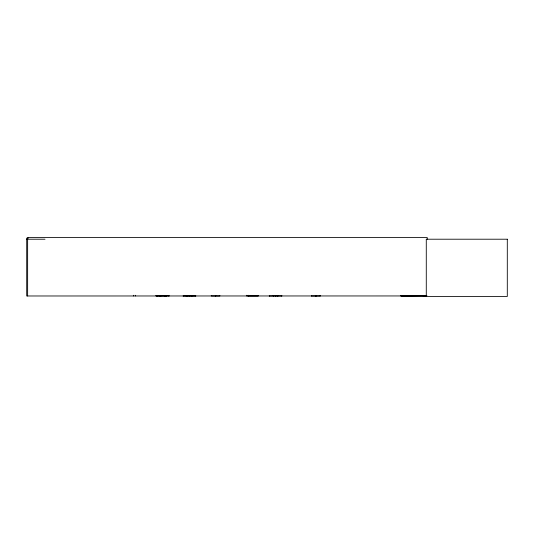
<?xml version="1.0" encoding="UTF-8"?>
<svg xmlns="http://www.w3.org/2000/svg" width="534" height="534" viewBox="0 0 534 534"><rect width="100%" height="100%" fill="white"/><g stroke="black" fill="none" stroke-linecap="round" stroke-linejoin="round"><path stroke-width="0.8" d="M311.536 295.983L311.536 295.509L311.596 295.983L320.18 295.963L320.18 295.509L320.12 295.963M269.223 295.983L281.965 295.923M426.793 295.602L401.047 295.602L400.961 295.969L426.699 295.949L26.7 295.983L26.7 238.137L28.369 238.137M401.214 295.983L401.294 295.602L401.134 295.976L426.806 295.776M402.002 295.969L402.089 295.602L402.436 295.963L402.102 295.776M403.617 295.976L403.537 295.602L403.444 295.969M403.878 295.963L403.784 295.602L403.704 295.983M404.485 295.969L404.578 295.602L404.926 295.936M423.175 295.969L423.282 295.776M423.349 295.976L423.529 295.776M424.323 295.776L424.57 295.776M425.765 295.776L426.099 295.936M183.055 295.983L195.865 295.936M424.216 295.969L424.31 295.602L424.376 295.963M157.076 295.923L157.13 295.549M26.7 239.212L45.016 239.212M156.055 295.609L166.748 295.609M184.557 295.609L195.25 295.609M247.629 295.609L258.316 295.609M156.035 295.749L166.768 295.749M184.537 295.749L195.27 295.749M247.609 295.749L258.336 295.749M156.048 295.949L169.245 295.923M247.616 295.949L258.329 295.949M164.779 295.923L164.726 295.549L164.679 295.983M275.37 295.923L275.33 295.549M401.047 295.602L401.208 295.969M427.22 239.212L427.22 237.537L27.641 237.537L27.641 295.983M316.028 295.389L316.028 295.983M315.981 295.389L315.981 295.983M281.672 295.509L281.672 295.983M277.954 295.389L277.954 295.983M277.727 295.389L277.727 295.983M275.924 295.509L275.924 295.983M275.29 295.509L275.29 295.983M273.481 295.389L273.481 295.983M273.261 295.389L273.261 295.983M248.156 295.269L248.156 295.983M246.488 295.269L246.488 295.983M219.861 295.509L219.861 295.983L211.27 295.963L211.27 295.509M215.723 295.389L215.709 295.983M215.422 295.389L215.409 295.983M195.537 295.509L195.537 295.983M191.933 295.389L191.933 295.983M191.719 295.389L191.719 295.983M189.463 295.509L189.463 295.983M187.207 295.389L187.207 295.983M187 295.389L187 295.983M183.396 295.509L183.396 295.983M168.864 295.509L168.864 295.983M166.007 295.389L166.007 295.983M165.867 295.389L165.867 295.983M161.401 295.776L161.368 295.509M160.18 295.389L160.18 295.983M160.033 295.389L160.033 295.983M157.176 295.509L157.176 295.983M135.329 295.269L135.329 295.983M133.654 295.269L133.654 295.983M269.503 295.863L269.543 295.509L269.503 295.863M507.3 239.212L426.279 239.212L426.279 296.463L507.3 296.463L507.3 239.212M315.727 295.983L315.727 295.389L315.687 295.983"/></g></svg>
